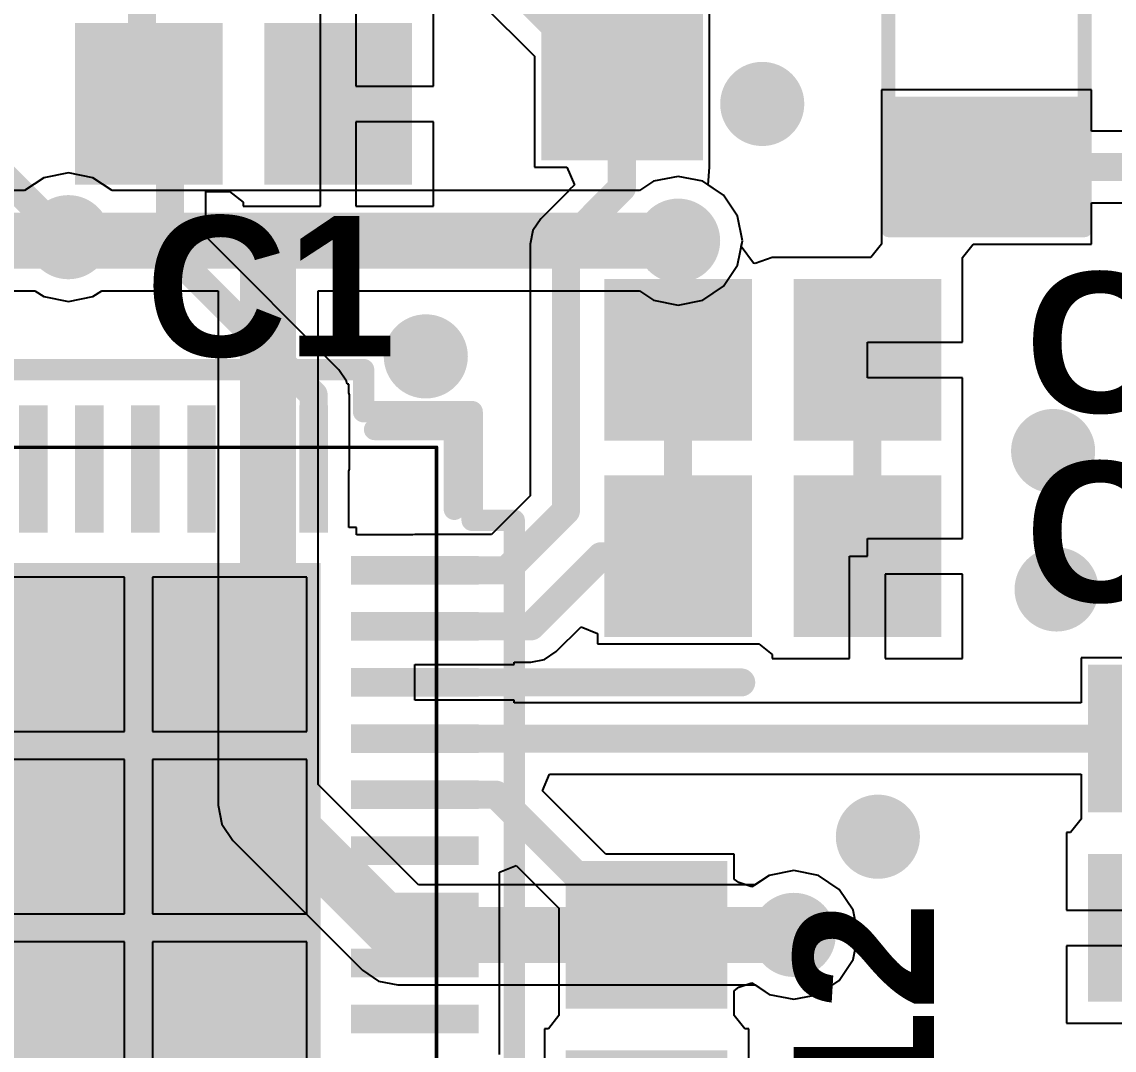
# Model space of a CAD drawing. Header units: millimetres. Extents: x -3.3 to 49.3, y -30.5 to 0.
# Drawn here: x 10.62 to 18.41, y -12.15 to -4.81 of the extents above; entities that cross this region are included whole.
import ezdxf

# ---------------------------------------------------------------- set-up
doc = ezdxf.new("R2010")
doc.units = ezdxf.units.MM
for name, color, linetype in [('BottomLayer', 5, 'Continuous'), ('Mechanical13', 56, 'Continuous'), ('Mechanical15', 56, 'Continuous'), ('TopLayer', 1, 'Continuous'), ('TopOverlay', 2, 'Continuous'), ('TopPaste', 8, 'Continuous'), ('TopSolder', 216, 'Continuous'), ('ViaHoleLayer', 16, 'Continuous')]:
    doc.layers.add(name, color=color, linetype=linetype)
doc.styles.add('Arial', font='arialbd.ttf', dxfattribs={"height": 0.2})

# ---------------------------------------------------------------- blocks, each defined once
blk = doc.blocks.new('LED_0805_7')
at = {"layer": 'TopLayer'}
for points in [[(-1.24999877, -0.60000007), (-1.24999877, 0.6000000699999999), (-0.44999783, 0.60000007), (-0.4499978299999999, -0.6000000699999999)], [(0.4500003700000001, -0.60000007), (0.4500003699999999, 0.6000000699999999), (1.25000131, 0.60000007), (1.25000131, -0.6000000699999999)]]:
    blk.add_hatch(color=1, dxfattribs=at).paths.add_polyline_path(points)
at = {"layer": 'TopPaste'}
for points in [[(-1.24999877, -0.60000007), (-1.24999877, 0.6000000699999999), (-0.44999783, 0.60000007), (-0.4499978299999999, -0.6000000699999999)], [(0.4500003700000001, -0.60000007), (0.4500003699999999, 0.6000000699999999), (1.25000131, 0.60000007), (1.25000131, -0.6000000699999999)]]:
    blk.add_hatch(color=8, dxfattribs=at).paths.add_polyline_path(points)
at = {"layer": 'TopSolder'}
for points in [[(-1.35159877, -0.7016000700000001), (-1.35159877, 0.7016000699999998), (-0.3483978300000001, 0.7016000700000001), (-0.3483978299999999, -0.7016000699999998)], [(0.3484003700000001, -0.7016000700000001), (0.3484003699999998, 0.7016000699999998), (1.35160131, 0.7016000700000001), (1.35160131, -0.7016000699999998)]]:
    blk.add_hatch(color=216, dxfattribs=at).paths.add_polyline_path(points)
at = {"layer": 'Mechanical15', "const_width": 0.0999998}
for points in [[(1.29999994, 0.7000011399999999), (-1.29999994, 0.7000011399999999)], [(-1.29999994, -0.7000011399999999), (-1.29999994, 0.7000011399999999)], [(1.29999994, -0.7000011399999999), (1.29999994, 0.7000011399999999)], [(1.29999994, -0.7000011399999999), (-1.29999994, -0.7000011399999999)]]:
    blk.add_lwpolyline(points, dxfattribs=at)
at = {"layer": 'Mechanical15', "const_width": 0.0499999}
for points in [[(-1.32499862, 0.7000011399999999, 1), (-1.27500126, 0.7000011399999999, 1)], [(-1.32499862, 0.7000011399999999, 1), (-1.27500126, 0.7000011399999999, 1)], [(1.27500126, 0.7000011399999999, 1), (1.32499862, 0.7000011399999999, 1)], [(1.27500126, 0.7000011399999999, 1), (1.32499862, 0.7000011399999999, 1)], [(-1.32499862, -0.7000011399999999, 1), (-1.27500126, -0.7000011399999999, 1)], [(-1.32499862, -0.7000011399999999, 1), (-1.27500126, -0.7000011399999999, 1)], [(1.27500126, -0.7000011399999999, 1), (1.32499862, -0.7000011399999999, 1)], [(1.27500126, -0.7000011399999999, 1), (1.32499862, -0.7000011399999999, 1)]]:
    blk.add_lwpolyline(points, format="xyb", close=True, dxfattribs=at)
blk = doc.blocks.new('C0603_12')
at = {"layer": 'TopLayer'}
for points in [[(-1.10000034, -0.4750003200000001), (-1.10000034, 0.4750003199999999), (-0.2499995, 0.4750003200000001), (-0.2499994999999999, -0.4750003199999999)], [(0.2499995, -0.4750003200000001), (0.2499994999999999, 0.4750003199999999), (1.10000034, 0.4750003200000001), (1.10000034, -0.4750003199999999)]]:
    blk.add_hatch(color=1, dxfattribs=at).paths.add_polyline_path(points)
at = {"layer": 'TopPaste'}
for points in [[(-1.10000034, -0.4750003200000001), (-1.10000034, 0.4750003199999999), (-0.2499995, 0.4750003200000001), (-0.2499994999999999, -0.4750003199999999)], [(0.2499995, -0.4750003200000001), (0.2499994999999999, 0.4750003199999999), (1.10000034, 0.4750003200000001), (1.10000034, -0.4750003199999999)]]:
    blk.add_hatch(color=8, dxfattribs=at).paths.add_polyline_path(points)
at = {"layer": 'TopSolder'}
for points in [[(-1.20160034, -0.57660032), (-1.20160034, 0.5766003199999998), (-0.1483995000000001, 0.57660032), (-0.1483994999999999, -0.5766003199999998)], [(0.1483995000000001, -0.57660032), (0.1483994999999999, 0.5766003199999998), (1.20160034, 0.57660032), (1.20160034, -0.5766003199999998)]]:
    blk.add_hatch(color=216, dxfattribs=at).paths.add_polyline_path(points)
blk = doc.blocks.new('C0603_13')
at = {"layer": 'TopLayer'}
for points in [[(-1.10000034, -0.47500032), (-1.10000034, 0.47500032), (-0.2499995, 0.47500032), (-0.2499995, -0.47500032)], [(0.2499995, -0.47500032), (0.2499995, 0.47500032), (1.10000034, 0.47500032), (1.10000034, -0.47500032)]]:
    blk.add_hatch(color=1, dxfattribs=at).paths.add_polyline_path(points)
at = {"layer": 'TopPaste'}
for points in [[(-1.10000034, -0.47500032), (-1.10000034, 0.47500032), (-0.2499995, 0.47500032), (-0.2499995, -0.47500032)], [(0.2499995, -0.47500032), (0.2499995, 0.47500032), (1.10000034, 0.47500032), (1.10000034, -0.47500032)]]:
    blk.add_hatch(color=8, dxfattribs=at).paths.add_polyline_path(points)
at = {"layer": 'TopSolder'}
for points in [[(-1.20160034, -0.5766003199999999), (-1.20160034, 0.5766003199999999), (-0.1483995, 0.5766003199999999), (-0.1483995, -0.5766003199999999)], [(0.1483995, -0.5766003199999999), (0.1483995, 0.5766003199999999), (1.20160034, 0.5766003199999999), (1.20160034, -0.5766003199999999)]]:
    blk.add_hatch(color=216, dxfattribs=at).paths.add_polyline_path(points)
blk = doc.blocks.new('VFQFN68_8X8MM_17')
at = {"layer": 'TopLayer'}
for points in [[(-3.2512, 3.2512), (3.2512, 3.2512), (3.2512, -3.2512), (-3.2512, -3.2512)], [(4.3766994, -1.09800009), (4.3766994, -1.30200019), (3.4671, -1.30200019), (3.4671, -1.09800009)], [(4.3766994, -1.49799929), (4.3766994, -1.70199939), (3.4671, -1.70199939), (3.4671, -1.49799929)], [(4.3766994, -1.89799849), (4.3766994, -2.10199859), (3.4671, -2.10199859), (3.4671, -1.89799849)], [(4.3766994, -2.29800023), (4.3766994, -2.50200033), (3.4671, -2.50200033), (3.4671, -2.29800023)], [(4.3766994, -2.69799943), (4.3766994, -2.90199953), (3.4671, -2.90199953), (3.4671, -2.69799943)], [(4.3766994, -3.09799863), (4.3766994, -3.30199873), (3.4671, -3.30199873), (3.4671, -3.09799863)], [(0.1020000499999999, -4.3766994), (-0.1020000500000001, -4.3766994), (-0.1020000499999999, -3.4671), (0.1020000500000001, -3.4671)], [(0.5019992499999999, -4.3766994), (0.2979991499999999, -4.3766994), (0.29799915, -3.4671), (0.50199925, -3.4671)], [(0.9020009899999999, -4.3766994), (0.69800089, -4.3766994), (0.69800089, -3.4671), (0.9020009899999999, -3.4671)], [(1.30200019, -4.3766994), (1.09800009, -4.3766994), (1.09800009, -3.4671), (1.30200019, -3.4671)], [(1.70199939, -4.3766994), (1.49799929, -4.3766994), (1.49799929, -3.4671), (1.70199939, -3.4671)], [(2.10199859, -4.3766994), (1.89799849, -4.3766994), (1.89799849, -3.4671), (2.10199859, -3.4671)], [(2.50200033, -4.3766994), (2.29800023, -4.3766994), (2.29800023, -3.4671), (2.50200033, -3.4671)], [(2.90199953, -4.3766994), (2.69799943, -4.3766994), (2.69799943, -3.4671), (2.90199953, -3.4671)], [(3.30199873, -4.3766994), (3.09799863, -4.3766994), (3.09799863, -3.4671), (3.30199873, -3.4671)]]:
    blk.add_hatch(color=1, dxfattribs=at).paths.add_polyline_path(points)
at = {"layer": 'TopPaste'}
for points in [[(4.3766994, -1.09800009), (4.3766994, -1.30200019), (3.4671, -1.30200019), (3.4671, -1.09800009)], [(4.3766994, -1.49799929), (4.3766994, -1.70199939), (3.4671, -1.70199939), (3.4671, -1.49799929)], [(4.3766994, -1.89799849), (4.3766994, -2.10199859), (3.4671, -2.10199859), (3.4671, -1.89799849)], [(4.3766994, -2.29800023), (4.3766994, -2.50200033), (3.4671, -2.50200033), (3.4671, -2.29800023)], [(4.3766994, -2.69799943), (4.3766994, -2.90199953), (3.4671, -2.90199953), (3.4671, -2.69799943)], [(4.3766994, -3.09799863), (4.3766994, -3.30199873), (3.4671, -3.30199873), (3.4671, -3.09799863)], [(0.1020000499999999, -4.3766994), (-0.1020000500000001, -4.3766994), (-0.1020000499999999, -3.4671), (0.1020000500000001, -3.4671)], [(0.5019992499999999, -4.3766994), (0.2979991499999999, -4.3766994), (0.29799915, -3.4671), (0.50199925, -3.4671)], [(0.9020009899999999, -4.3766994), (0.69800089, -4.3766994), (0.69800089, -3.4671), (0.9020009899999999, -3.4671)], [(1.30200019, -4.3766994), (1.09800009, -4.3766994), (1.09800009, -3.4671), (1.30200019, -3.4671)], [(1.70199939, -4.3766994), (1.49799929, -4.3766994), (1.49799929, -3.4671), (1.70199939, -3.4671)], [(2.10199859, -4.3766994), (1.89799849, -4.3766994), (1.89799849, -3.4671), (2.10199859, -3.4671)], [(2.50200033, -4.3766994), (2.29800023, -4.3766994), (2.29800023, -3.4671), (2.50200033, -3.4671)], [(2.90199953, -4.3766994), (2.69799943, -4.3766994), (2.69799943, -3.4671), (2.90199953, -3.4671)], [(3.30199873, -4.3766994), (3.09799863, -4.3766994), (3.09799863, -3.4671), (3.30199873, -3.4671)]]:
    blk.add_hatch(color=8, dxfattribs=at).paths.add_polyline_path(points)
at = {"layer": 'TopSolder'}
for points in [[(-3.2512, 3.2512), (3.2512, 3.2512), (3.2512, -3.2512), (-3.2512, -3.2512)], [(4.3766994, -1.09800009), (4.3766994, -1.30200019), (3.4671, -1.30200019), (3.4671, -1.09800009)], [(4.3766994, -1.49799929), (4.3766994, -1.70199939), (3.4671, -1.70199939), (3.4671, -1.49799929)], [(4.3766994, -1.89799849), (4.3766994, -2.10199859), (3.4671, -2.10199859), (3.4671, -1.89799849)], [(4.3766994, -2.29800023), (4.3766994, -2.50200033), (3.4671, -2.50200033), (3.4671, -2.29800023)], [(4.3766994, -2.69799943), (4.3766994, -2.90199953), (3.4671, -2.90199953), (3.4671, -2.69799943)], [(4.3766994, -3.09799863), (4.3766994, -3.30199873), (3.4671, -3.30199873), (3.4671, -3.09799863)], [(0.1020000499999999, -4.3766994), (-0.1020000500000001, -4.3766994), (-0.1020000499999999, -3.4671), (0.1020000500000001, -3.4671)], [(0.5019992499999999, -4.3766994), (0.2979991499999999, -4.3766994), (0.29799915, -3.4671), (0.50199925, -3.4671)], [(0.9020009899999999, -4.3766994), (0.69800089, -4.3766994), (0.69800089, -3.4671), (0.9020009899999999, -3.4671)], [(1.30200019, -4.3766994), (1.09800009, -4.3766994), (1.09800009, -3.4671), (1.30200019, -3.4671)], [(1.70199939, -4.3766994), (1.49799929, -4.3766994), (1.49799929, -3.4671), (1.70199939, -3.4671)], [(2.10199859, -4.3766994), (1.89799849, -4.3766994), (1.89799849, -3.4671), (2.10199859, -3.4671)], [(2.50200033, -4.3766994), (2.29800023, -4.3766994), (2.29800023, -3.4671), (2.50200033, -3.4671)], [(2.90199953, -4.3766994), (2.69799943, -4.3766994), (2.69799943, -3.4671), (2.90199953, -3.4671)], [(3.30199873, -4.3766994), (3.09799863, -4.3766994), (3.09799863, -3.4671), (3.30199873, -3.4671)]]:
    blk.add_hatch(color=216, dxfattribs=at).paths.add_polyline_path(points)
at = {"layer": 'Mechanical13', "const_width": 0.0254}
for points in [[(4.0767, 4.0767), (4.0767, -4.0767)], [(4.0767, -1.07300014), (4.0767, -1.32700014)], [(4.0767, -1.07300014), (4.0767, -1.32700014)], [(4.0767, -1.47299934), (4.0767, -1.72699934)], [(4.0767, -1.47299934), (4.0767, -1.72699934)], [(4.0767, -1.87299854), (4.0767, -2.12699854)], [(4.0767, -1.87299854), (4.0767, -2.12699854)], [(4.0767, -2.27300028), (4.0767, -2.52700028)], [(4.0767, -2.27300028), (4.0767, -2.52700028)], [(4.0767, -2.67299948), (4.0767, -2.92699948)], [(4.0767, -2.67299948), (4.0767, -2.92699948)], [(4.0767, -3.07299868), (4.0767, -3.32699868)], [(4.0767, -3.07299868), (4.0767, -3.32699868)], [(-4.0767, -4.0767), (4.0767, -4.0767)], [(3.07299868, -4.0767), (3.32699868, -4.0767)], [(3.07299868, -4.0767), (3.32699868, -4.0767)]]:
    blk.add_lwpolyline(points, dxfattribs=at)
at = {"layer": 'Mechanical13', "const_width": 0.0127}
for points in [[(4.070349999999999, -1.32700014, 1), (4.08305, -1.32700014, 1)], [(4.070349999999999, -1.32700014, 1), (4.08305, -1.32700014, 1)], [(4.070349999999999, -1.47299934, 1), (4.08305, -1.47299934, 1)], [(4.070349999999999, -1.47299934, 1), (4.08305, -1.47299934, 1)], [(4.070349999999999, -1.72699934, 1), (4.08305, -1.72699934, 1)], [(4.070349999999999, -1.72699934, 1), (4.08305, -1.72699934, 1)], [(4.070349999999999, -1.87299854, 1), (4.08305, -1.87299854, 1)], [(4.070349999999999, -1.87299854, 1), (4.08305, -1.87299854, 1)], [(4.070349999999999, -2.12699854, 1), (4.08305, -2.12699854, 1)], [(4.070349999999999, -2.12699854, 1), (4.08305, -2.12699854, 1)], [(4.070349999999999, -2.27300028, 1), (4.08305, -2.27300028, 1)], [(4.070349999999999, -2.27300028, 1), (4.08305, -2.27300028, 1)], [(4.070349999999999, -2.52700028, 1), (4.08305, -2.52700028, 1)], [(4.070349999999999, -2.52700028, 1), (4.08305, -2.52700028, 1)], [(4.070349999999999, -2.67299948, 1), (4.08305, -2.67299948, 1)], [(4.070349999999999, -2.67299948, 1), (4.08305, -2.67299948, 1)], [(4.070349999999999, -2.92699948, 1), (4.08305, -2.92699948, 1)], [(4.070349999999999, -2.92699948, 1), (4.08305, -2.92699948, 1)], [(4.070349999999999, -3.07299868, 1), (4.08305, -3.07299868, 1)], [(4.070349999999999, -3.07299868, 1), (4.08305, -3.07299868, 1)], [(4.070349999999999, -3.32699868, 1), (4.08305, -3.32699868, 1)], [(4.070349999999999, -3.32699868, 1), (4.08305, -3.32699868, 1)], [(3.06664868, -4.0767, 1), (3.07934868, -4.0767, 1)], [(3.06664868, -4.0767, 1), (3.07934868, -4.0767, 1)], [(3.32064868, -4.0767, 1), (3.33334868, -4.0767, 1)], [(3.32064868, -4.0767, 1), (3.33334868, -4.0767, 1)], [(4.070349999999999, -4.0767, 1), (4.08305, -4.0767, 1)], [(4.070349999999999, -4.0767, 1), (4.08305, -4.0767, 1)]]:
    blk.add_lwpolyline(points, format="xyb", close=True, dxfattribs=at)
at = {"layer": 'Mechanical15', "const_width": 0.1524}
for points in [[(4.6306994, 3.556), (4.6306994, -3.556)], [(4.3307, -3.556), (4.6306994, -3.556)], [(4.3307, -3.556), (4.3307, -4.3307)], [(3.556, -4.3307), (4.3307, -4.3307)], [(3.556, -4.3307), (3.556, -4.6306994)], [(-3.556, -4.6306994), (3.556, -4.6306994)]]:
    blk.add_lwpolyline(points, dxfattribs=at)
at = {"layer": 'Mechanical15', "const_width": 0.0762}
for points in [[(4.2926, -3.556, 1), (4.368799999999999, -3.556, 1)], [(4.2926, -3.556, 1), (4.368799999999999, -3.556, 1)], [(4.5925994, -3.556, 1), (4.6687994, -3.556, 1)], [(4.5925994, -3.556, 1), (4.6687994, -3.556, 1)], [(3.5179, -4.3307, 1), (3.5941, -4.3307, 1)], [(3.5179, -4.3307, 1), (3.5941, -4.3307, 1)], [(4.2926, -4.3307, 1), (4.368799999999999, -4.3307, 1)], [(4.2926, -4.3307, 1), (4.368799999999999, -4.3307, 1)], [(3.5179, -4.6306994, 1), (3.5941, -4.6306994, 1)], [(3.5179, -4.6306994, 1), (3.5941, -4.6306994, 1)]]:
    blk.add_lwpolyline(points, format="xyb", close=True, dxfattribs=at)
at = {"layer": 'TopOverlay', "const_width": 0.1524}
for points in [[(4.2037, -3.63473746), (4.2037, -4.2037)], [(3.63473746, -4.2037), (4.2037, -4.2037)]]:
    blk.add_lwpolyline(points, dxfattribs=at)
at = {"layer": 'TopOverlay', "const_width": 0.0762}
for points in [[(4.1656, -3.63473746, 1), (4.2418, -3.63473746, 1)], [(3.59663746, -4.2037, 1), (3.67283746, -4.2037, 1)], [(4.1656, -4.2037, 1), (4.2418, -4.2037, 1)], [(4.1656, -4.2037, 1), (4.2418, -4.2037, 1)]]:
    blk.add_lwpolyline(points, format="xyb", close=True, dxfattribs=at)
at = {"layer": 'TopPaste'}
for p, q in [((0.5502402, -1.8507202), (0.5502402, -0.7502398)), ((0.7502398, -0.7502398), (0.7502398, -1.8507202)), ((1.8507202, -1.8507202), (1.8507202, -0.7502398)), ((2.0507198, -0.7502398), (2.0507198, -1.8507202)), ((3.1512002, -1.8507202), (3.1512002, -0.7502398)), ((-0.5502402, -1.8507202), (0.5502402, -1.8507202)), ((0.7502398, -1.8507202), (1.8507202, -1.8507202)), ((2.0507198, -1.8507202), (3.1512002, -1.8507202)), ((0.5502402, -2.0507198), (-0.5502402, -2.0507198)), ((0.5502402, -3.1512002), (0.5502402, -2.0507198)), ((1.8507202, -2.0507198), (0.7502398, -2.0507198)), ((0.7502398, -2.0507198), (0.7502398, -3.1512002)), ((1.8507202, -3.1512002), (1.8507202, -2.0507198)), ((3.1512002, -2.0507198), (2.0507198, -2.0507198)), ((2.0507198, -2.0507198), (2.0507198, -3.1512002)), ((3.1512002, -3.1512002), (3.1512002, -2.0507198)), ((-0.5502402, -3.1512002), (0.5502402, -3.1512002)), ((0.7502398, -3.1512002), (1.8507202, -3.1512002)), ((2.0507198, -3.1512002), (3.1512002, -3.1512002))]:
    blk.add_line(p, q, dxfattribs=at)
blk = doc.blocks.new('C0603_26')
at = {"layer": 'TopLayer'}
for points in [[(-1.10000034, -0.4750003200000001), (-1.10000034, 0.4750003199999999), (-0.2499995, 0.4750003200000001), (-0.2499994999999999, -0.4750003199999999)], [(0.2499995, -0.4750003200000001), (0.2499994999999999, 0.4750003199999999), (1.10000034, 0.4750003200000001), (1.10000034, -0.4750003199999999)]]:
    blk.add_hatch(color=1, dxfattribs=at).paths.add_polyline_path(points)
at = {"layer": 'TopPaste'}
for points in [[(-1.10000034, -0.4750003200000001), (-1.10000034, 0.4750003199999999), (-0.2499995, 0.4750003200000001), (-0.2499994999999999, -0.4750003199999999)], [(0.2499995, -0.4750003200000001), (0.2499994999999999, 0.4750003199999999), (1.10000034, 0.4750003200000001), (1.10000034, -0.4750003199999999)]]:
    blk.add_hatch(color=8, dxfattribs=at).paths.add_polyline_path(points)
at = {"layer": 'TopSolder'}
for points in [[(-1.20160034, -0.57660032), (-1.20160034, 0.5766003199999998), (-0.1483995000000001, 0.57660032), (-0.1483994999999999, -0.5766003199999998)], [(0.1483995000000001, -0.57660032), (0.1483994999999999, 0.5766003199999998), (1.20160034, 0.57660032), (1.20160034, -0.5766003199999998)]]:
    blk.add_hatch(color=216, dxfattribs=at).paths.add_polyline_path(points)
blk = doc.blocks.new('C0603_31')
at = {"layer": 'TopLayer'}
for points in [[(-1.10000034, -0.4750003200000001), (-1.10000034, 0.4750003199999999), (-0.2499995, 0.4750003200000001), (-0.2499994999999999, -0.4750003199999999)], [(0.2499995, -0.4750003200000001), (0.2499994999999999, 0.4750003199999999), (1.10000034, 0.4750003200000001), (1.10000034, -0.4750003199999999)]]:
    blk.add_hatch(color=1, dxfattribs=at).paths.add_polyline_path(points)
at = {"layer": 'TopPaste'}
for points in [[(-1.10000034, -0.4750003200000001), (-1.10000034, 0.4750003199999999), (-0.2499995, 0.4750003200000001), (-0.2499994999999999, -0.4750003199999999)], [(0.2499995, -0.4750003200000001), (0.2499994999999999, 0.4750003199999999), (1.10000034, 0.4750003200000001), (1.10000034, -0.4750003199999999)]]:
    blk.add_hatch(color=8, dxfattribs=at).paths.add_polyline_path(points)
at = {"layer": 'TopSolder'}
for points in [[(-1.20160034, -0.57660032), (-1.20160034, 0.5766003199999998), (-0.1483995000000001, 0.57660032), (-0.1483994999999999, -0.5766003199999998)], [(0.1483995000000001, -0.57660032), (0.1483994999999999, 0.5766003199999998), (1.20160034, 0.57660032), (1.20160034, -0.5766003199999998)]]:
    blk.add_hatch(color=216, dxfattribs=at).paths.add_polyline_path(points)
blk = doc.blocks.new('C0603_34')
at = {"layer": 'TopLayer'}
for points in [[(-1.10000034, -0.47500032), (-1.10000034, 0.47500032), (-0.2499995, 0.47500032), (-0.2499995, -0.47500032)], [(0.2499995, -0.47500032), (0.2499995, 0.47500032), (1.10000034, 0.47500032), (1.10000034, -0.47500032)]]:
    blk.add_hatch(color=1, dxfattribs=at).paths.add_polyline_path(points)
at = {"layer": 'TopPaste'}
for points in [[(-1.10000034, -0.47500032), (-1.10000034, 0.47500032), (-0.2499995, 0.47500032), (-0.2499995, -0.47500032)], [(0.2499995, -0.47500032), (0.2499995, 0.47500032), (1.10000034, 0.47500032), (1.10000034, -0.47500032)]]:
    blk.add_hatch(color=8, dxfattribs=at).paths.add_polyline_path(points)
at = {"layer": 'TopSolder'}
for points in [[(-1.20160034, -0.5766003199999999), (-1.20160034, 0.5766003199999999), (-0.1483995, 0.5766003199999999), (-0.1483995, -0.5766003199999999)], [(0.1483995, -0.5766003199999999), (0.1483995, 0.5766003199999999), (1.20160034, 0.5766003199999999), (1.20160034, -0.5766003199999999)]]:
    blk.add_hatch(color=216, dxfattribs=at).paths.add_polyline_path(points)
blk = doc.blocks.new('C0603_35')
at = {"layer": 'TopLayer'}
for points in [[(-1.10000034, -0.47500032), (-1.10000034, 0.47500032), (-0.2499995, 0.47500032), (-0.2499995, -0.47500032)], [(0.2499995, -0.47500032), (0.2499995, 0.47500032), (1.10000034, 0.47500032), (1.10000034, -0.47500032)]]:
    blk.add_hatch(color=1, dxfattribs=at).paths.add_polyline_path(points)
at = {"layer": 'TopPaste'}
for points in [[(-1.10000034, -0.47500032), (-1.10000034, 0.47500032), (-0.2499995, 0.47500032), (-0.2499995, -0.47500032)], [(0.2499995, -0.47500032), (0.2499995, 0.47500032), (1.10000034, 0.47500032), (1.10000034, -0.47500032)]]:
    blk.add_hatch(color=8, dxfattribs=at).paths.add_polyline_path(points)
at = {"layer": 'TopSolder'}
for points in [[(-1.20160034, -0.5766003199999999), (-1.20160034, 0.5766003199999999), (-0.1483995, 0.5766003199999999), (-0.1483995, -0.5766003199999999)], [(0.1483995, -0.5766003199999999), (0.1483995, 0.5766003199999999), (1.20160034, 0.5766003199999999), (1.20160034, -0.5766003199999999)]]:
    blk.add_hatch(color=216, dxfattribs=at).paths.add_polyline_path(points)

msp = doc.modelspace()

# ---------------------------------------------------------------- hatches: boundary and pattern name
at = {"layer": 'BottomLayer'}
h = msp.add_hatch(color=5, dxfattribs=at)
edge = h.paths.add_edge_path()
edge.add_arc((15.90000122, -5.39999936), 0.2999994, 0, 360)
h = msp.add_hatch(color=5, dxfattribs=at)
edge = h.paths.add_edge_path()
edge.add_arc((10.95000096, -6.35), 0.2999994, 0, 360)
h = msp.add_hatch(color=5, dxfattribs=at)
edge = h.paths.add_edge_path()
edge.add_arc((15.29999988, -6.37500122), 0.2999994, 0, 360)
h = msp.add_hatch(color=5, dxfattribs=at)
edge = h.paths.add_edge_path()
edge.add_arc((13.50000094, -7.20000084), 0.2999994, 0, 360)
h = msp.add_hatch(color=5, dxfattribs=at)
edge = h.paths.add_edge_path()
edge.add_arc((17.97500088, -7.87500076), 0.2999994, 0, 360)
h = msp.add_hatch(color=5, dxfattribs=at)
edge = h.paths.add_edge_path()
edge.add_arc((17.99996908, -8.861999039999999), 0.2999994, 0, 360)
h = msp.add_hatch(color=5, dxfattribs=at)
edge = h.paths.add_edge_path()
edge.add_arc((11.49999986, -9.924999199999998), 0.2999994, 0, 360)
h = msp.add_hatch(color=5, dxfattribs=at)
edge = h.paths.add_edge_path()
edge.add_arc((16.72500084, -10.62500034), 0.2999994, 0, 360)
h = msp.add_hatch(color=5, dxfattribs=at)
edge = h.paths.add_edge_path()
edge.add_arc((16.1249995, -11.32499894), 0.2999994, 0, 360)
at = {"layer": 'TopLayer'}
h = msp.add_hatch(color=1, dxfattribs=at)
edge = h.paths.add_edge_path()
edge.add_arc((15.90000122, -5.39999936), 0.2999994, 0, 360)
h = msp.add_hatch(color=1, dxfattribs=at)
edge = h.paths.add_edge_path()
edge.add_arc((10.95000096, -6.35), 0.2999994, 0, 360)
h = msp.add_hatch(color=1, dxfattribs=at)
edge = h.paths.add_edge_path()
edge.add_arc((15.29999988, -6.37500122), 0.2999994, 0, 360)
h = msp.add_hatch(color=1, dxfattribs=at)
edge = h.paths.add_edge_path()
edge.add_arc((13.50000094, -7.20000084), 0.2999994, 0, 360)
h = msp.add_hatch(color=1, dxfattribs=at)
edge = h.paths.add_edge_path()
edge.add_arc((17.97500088, -7.87500076), 0.2999994, 0, 360)
h = msp.add_hatch(color=1, dxfattribs=at)
edge = h.paths.add_edge_path()
edge.add_arc((17.99996908, -8.861999039999999), 0.2999994, 0, 360)
h = msp.add_hatch(color=1, dxfattribs=at)
edge = h.paths.add_edge_path()
edge.add_arc((11.49999986, -9.924999199999998), 0.2999994, 0, 360)
h = msp.add_hatch(color=1, dxfattribs=at)
edge = h.paths.add_edge_path()
edge.add_arc((16.72500084, -10.62500034), 0.2999994, 0, 360)
h = msp.add_hatch(color=1, dxfattribs=at)
edge = h.paths.add_edge_path()
edge.add_arc((16.1249995, -11.32499894), 0.2999994, 0, 360)
at = {"layer": 'ViaHoleLayer'}
h = msp.add_hatch(color=16, dxfattribs=at)
edge = h.paths.add_edge_path()
edge.add_arc((15.90000122, -5.39999936), 0.1499997, 0, 360)
h = msp.add_hatch(color=16, dxfattribs=at)
edge = h.paths.add_edge_path()
edge.add_arc((10.95000096, -6.35), 0.1499997, 0, 360)
h = msp.add_hatch(color=16, dxfattribs=at)
edge = h.paths.add_edge_path()
edge.add_arc((15.29999988, -6.37500122), 0.1499997, 0, 360)
h = msp.add_hatch(color=16, dxfattribs=at)
edge = h.paths.add_edge_path()
edge.add_arc((13.50000094, -7.20000084), 0.1499997, 0, 360)
h = msp.add_hatch(color=16, dxfattribs=at)
edge = h.paths.add_edge_path()
edge.add_arc((17.97500088, -7.87500076), 0.1499997, 0, 360)
h = msp.add_hatch(color=16, dxfattribs=at)
edge = h.paths.add_edge_path()
edge.add_arc((17.99996908, -8.861999039999999), 0.1499997, 0, 360)
h = msp.add_hatch(color=16, dxfattribs=at)
edge = h.paths.add_edge_path()
edge.add_arc((11.49999986, -9.924999199999998), 0.1499997, 0, 360)
h = msp.add_hatch(color=16, dxfattribs=at)
edge = h.paths.add_edge_path()
edge.add_arc((16.72500084, -10.62500034), 0.1499997, 0, 360)
h = msp.add_hatch(color=16, dxfattribs=at)
edge = h.paths.add_edge_path()
edge.add_arc((16.1249995, -11.32499894), 0.1499997, 0, 360)

# ---------------------------------------------------------------- linework, layer by layer
at = {"layer": 'BottomLayer'}
for p, q in [((10.95000096, -5.891184559999999), (10.77442092, -5.92610956)), ((11.125581, -5.92610956), (10.95000096, -5.891184559999999)), ((15.29999988, -5.91618578), (15.12441984, -5.95111078)), ((15.47557992, -5.95111078), (15.29999988, -5.91618578)), ((10.77442092, -5.92610956), (10.6366818, -6.01814392)), ((11.26332012, -6.01814392), (11.125581, -5.92610956)), ((15.12441984, -5.95111078), (15.02409746, -6.01814392)), ((15.62443154, -6.05056956), (15.47557992, -5.95111078)), ((10.6366818, -6.01814392), (4.581857739999999, -6.01814392)), ((15.02409746, -6.01814392), (11.26332012, -6.01814392)), ((15.72389032, -6.19942118), (15.62443154, -6.05056956)), ((15.75881532, -6.37500122), (15.72389032, -6.19942118)), ((15.72389032, -6.55058126), (15.75881532, -6.37500122)), ((15.62443154, -6.699432880000001), (15.72389032, -6.55058126)), ((15.47557992, -6.79889166), (15.62443154, -6.699432880000001)), ((4.60685642, -6.731858519999999), (10.71151528, -6.731858519999999)), ((10.71151528, -6.731858519999999), (10.77442092, -6.77389044)), ((10.77442092, -6.77389044), (10.95000096, -6.80881544)), ((10.95000096, -6.80881544), (11.125581, -6.77389044)), ((11.125581, -6.77389044), (11.18848664, -6.731858519999999)), ((11.18848664, -6.731858519999999), (12.01814208, -6.731858519999999)), ((12.01814208, -6.731858519999999), (12.01814208, -10.39999952)), ((12.73185668, -10.25218422), (12.73185668, -6.731858519999999)), ((12.73185668, -6.731858519999999), (15.02409746, -6.731858519999999)), ((15.02409746, -6.731858519999999), (15.12441984, -6.79889166)), ((15.12441984, -6.79889166), (15.29999988, -6.83381666)), ((15.29999988, -6.83381666), (15.47557992, -6.79889166)), ((13.4478141, -10.96814164), (12.73185668, -10.25218422)), ((12.01814208, -10.39999952), (12.04530738, -10.53656262)), ((12.04530738, -10.53656262), (12.12266308, -10.65233582)), ((12.12266308, -10.65233582), (13.0476625, -11.57733524)), ((15.94941946, -10.9011085), (15.84909708, -10.96814164)), ((16.1249995, -10.8661835), (15.94941946, -10.9011085)), ((16.30057954, -10.9011085), (16.1249995, -10.8661835)), ((16.44943116, -11.00056728), (16.30057954, -10.9011085)), ((15.84909708, -10.96814164), (13.4478141, -10.96814164)), ((16.54888994, -11.1494189), (16.44943116, -11.00056728)), ((16.58381494, -11.32499894), (16.54888994, -11.1494189)), ((16.54888994, -11.50057898), (16.58381494, -11.32499894)), ((16.44943116, -11.6494306), (16.54888994, -11.50057898)), ((13.0476625, -11.57733524), (13.1634357, -11.65469094)), ((13.1634357, -11.65469094), (13.2999988, -11.68185624)), ((13.2999988, -11.68185624), (15.84909708, -11.68185624)), ((15.84909708, -11.68185624), (15.94941946, -11.74888938)), ((16.30057954, -11.74888938), (16.44943116, -11.6494306)), ((15.94941946, -11.74888938), (16.1249995, -11.78381438)), ((16.1249995, -11.78381438), (16.30057954, -11.74888938))]:
    msp.add_line(p, q, dxfattribs=at)
at = {"layer": 'BottomLayer', "const_width": 0.3999992}
for points in [[(4.24999912, -6.37500122), (12.4000006, -6.37500122)], [(12.37499938, -6.40000244), (12.4000006, -6.37500122)], [(12.37499938, -10.39999952), (12.37499938, -6.40000244)], [(12.4000006, -6.37500122), (15.29999988, -6.37500122)], [(12.37499938, -10.39999952), (13.2999988, -11.32499894)], [(13.2999988, -11.32499894), (16.1249995, -11.32499894)]]:
    msp.add_lwpolyline(points, dxfattribs=at)
at = {"layer": 'BottomLayer', "const_width": 0.1999996}
for points in [[(12.27499958, -6.40000244, 1), (12.47499918, -6.40000244, 1)], [(12.27499958, -6.40000244, 1), (12.47499918, -6.40000244, 1)], [(12.3000008, -6.37500122, 1), (12.5000004, -6.37500122, 1)], [(12.3000008, -6.37500122, 1), (12.5000004, -6.37500122, 1)], [(12.3000008, -6.37500122, 1), (12.5000004, -6.37500122, 1)], [(15.20000008, -6.37500122, 1), (15.39999968, -6.37500122, 1)], [(12.27499958, -10.39999952, 1), (12.47499918, -10.39999952, 1)], [(12.27499958, -10.39999952, 1), (12.47499918, -10.39999952, 1)], [(13.199999, -11.32499894, 1), (13.3999986, -11.32499894, 1)], [(13.199999, -11.32499894, 1), (13.3999986, -11.32499894, 1)], [(16.0249997, -11.32499894, 1), (16.2249993, -11.32499894, 1)]]:
    msp.add_lwpolyline(points, format="xyb", close=True, dxfattribs=at)
at = {"layer": 'TopLayer'}
for p, q in [((12.74800346, -5.399996819999999), (12.74800346, -4.67099904)), ((13.00200346, -4.67099904), (13.00200346, -5.27299682)), ((13.55400134, -5.27299682), (13.55400134, -4.67099904)), ((13.8947652, -4.680242099999999), (14.27500066, -5.06047756)), ((15.5250007, -5.84999592), (15.5250007, -4.7000033)), ((14.27500066, -5.06047756), (14.27500066, -5.850001)), ((13.00200346, -5.27299682), (13.55400134, -5.27299682)), ((18.24999906, -5.300002099999999), (16.75000206, -5.300002099999999)), ((16.75000206, -5.300002099999999), (16.75000206, -6.368996660000001)), ((18.24999906, -5.59510438), (18.24999906, -5.300002099999999)), ((12.74800346, -6.12899968), (12.74800346, -5.399996819999999)), ((13.55400134, -5.52699682), (13.00200346, -5.52699682)), ((13.00200346, -5.52699682), (13.00200346, -6.12899968)), ((13.55400134, -6.12899968), (13.55400134, -5.52699682)), ((18.62499958, -5.59510438), (18.24999906, -5.59510438)), ((14.27500066, -5.850001), (14.50710078, -5.850001)), ((14.50710078, -5.850001), (14.55970672, -5.977001)), ((15.51432762, -5.977001), (15.52500324, -5.850001)), ((15.52500578, -5.849998459999999), (15.5250007, -5.84999592)), ((15.52500324, -5.850001), (15.52500578, -5.849998459999999)), ((14.55970672, -5.977001), (14.5190591, -6.01765116)), ((15.62443154, -6.05056956), (15.51432762, -5.977001)), ((11.92989486, -6.344417079999999), (11.92989486, -6.02499938)), ((11.92989486, -6.02499938), (12.06899796, -6.02499938)), ((12.06899796, -6.02499938), (12.1000012, -6.025001919999999)), ((12.1000012, -6.025001919999999), (12.1960005, -6.09984302)), ((14.51339744, -6.026124599999999), (14.31976054, -6.2197615)), ((14.5190591, -6.01765116), (14.51339744, -6.026124599999999)), ((15.72389032, -6.19942118), (15.62443154, -6.05056956)), ((12.1960005, -6.09984302), (12.1960005, -6.12899968)), ((12.1960005, -6.12899968), (12.74800346, -6.12899968)), ((13.00200346, -6.12899968), (13.55400134, -6.12899968)), ((18.24999906, -6.399999899999999), (18.24999906, -6.104897619999999)), ((18.24999906, -6.104897619999999), (18.62499958, -6.104897619999999)), ((14.31976054, -6.2197615), (14.26450538, -6.30245374)), ((15.75881532, -6.37500122), (15.72389032, -6.19942118)), ((14.26450538, -6.30245374), (14.24510232, -6.399999899999999)), ((12.88023586, -7.294758079999999), (11.92989486, -6.344417079999999)), ((15.7507432, -6.41558026), (15.75881532, -6.37500122)), ((16.75000206, -6.368996660000001), (16.74999952, -6.399999899999999)), ((14.24510232, -6.399999899999999), (14.24510232, -8.19441846)), ((15.83812174, -6.53632932), (15.7507432, -6.41558026)), ((16.74999952, -6.399999899999999), (16.67515842, -6.495999199999999)), ((17.32900014, -6.495999199999999), (17.40384124, -6.399999899999999)), ((17.40384124, -6.399999899999999), (18.24999906, -6.399999899999999)), ((15.8491936, -6.537706), (15.83812174, -6.53632932)), ((15.9709993, -6.495996659999999), (15.8491936, -6.537706)), ((15.9709993, -6.495999199999999), (15.9709993, -6.495996659999999)), ((16.67515842, -6.495999199999999), (15.9709993, -6.495999199999999)), ((17.3289976, -6.52700244), (17.32900014, -6.495999199999999)), ((17.3289976, -7.097999519999999), (17.3289976, -6.52700244)), ((16.64999718, -7.35199952), (16.64999718, -7.097999519999999)), ((16.64999718, -7.097999519999999), (17.3289976, -7.097999519999999)), ((12.93549102, -7.377450319999999), (12.88023586, -7.294758079999999)), ((12.93963884, -7.39830118), (12.93549102, -7.377450319999999)), ((12.95199594, -7.39830118), (12.93963884, -7.39830118)), ((12.95199594, -7.46042704), (12.95199594, -7.39830118)), ((17.3289976, -7.35199952), (16.64999718, -7.35199952)), ((17.3289976, -7.953999839999999), (17.3289976, -7.35199952)), ((12.95489408, -7.474996479999999), (12.95199594, -7.46042704)), ((12.95489408, -8.00310058), (12.95489408, -7.474996479999999)), ((12.95199594, -8.017670019999999), (12.95489408, -8.00310058)), ((12.95199594, -8.41980028), (12.95199594, -8.017670019999999)), ((17.3289976, -8.49799672), (17.3289976, -7.953999839999999)), ((14.24510232, -8.19441846), (13.96941834, -8.47010498)), ((13.00519878, -8.41980028), (12.95199594, -8.41980028)), ((13.00519878, -8.47300312), (13.00519878, -8.41980028)), ((13.40732904, -8.47300312), (13.00519878, -8.47300312)), ((13.42189848, -8.47010498), (13.40732904, -8.47300312)), ((13.96941834, -8.47010498), (13.42189848, -8.47010498)), ((16.64999972, -8.62499672), (16.64999972, -8.49799672)), ((16.64999972, -8.49799672), (17.3289976, -8.49799672)), ((16.52299972, -9.353999579999998), (16.52299972, -8.62499672)), ((16.52299972, -8.62499672), (16.64999972, -8.62499672)), ((17.3289976, -8.75199672), (16.77699972, -8.75199672)), ((16.77699972, -8.75199672), (16.77699972, -9.353999579999998)), ((17.3289976, -9.353999579999998), (17.3289976, -8.75199672)), ((14.43023784, -9.305239199999999), (14.60766446, -9.12781512)), ((14.60766446, -9.12781512), (14.72499722, -9.17641548)), ((14.72499722, -9.17641548), (14.72499722, -9.249999279999999)), ((14.72499722, -9.249999279999999), (15.84399422, -9.249999279999999)), ((15.84399422, -9.249999279999999), (15.87499746, -9.25000182)), ((15.87499746, -9.25000182), (15.97099676, -9.32484292)), ((14.3475456, -9.360494359999999), (14.43023784, -9.305239199999999)), ((15.97099676, -9.32484292), (15.97099676, -9.353999579999998)), ((19.42499798, -9.34999908), (18.17500048, -9.34999908)), ((18.17500048, -9.34999908), (18.17500048, -9.67010512)), ((13.42189594, -9.65200254), (13.42189594, -9.39800254)), ((13.42189594, -9.39800254), (14.13069818, -9.39800254)), ((14.13069818, -9.39800254), (14.13069818, -9.379897419999999)), ((14.13069818, -9.379897419999999), (14.24999944, -9.379897419999999)), ((14.24999944, -9.379897419999999), (14.3475456, -9.360494359999999)), ((15.97099676, -9.353999579999998), (16.52299972, -9.353999579999998)), ((16.77699972, -9.353999579999998), (17.3289976, -9.353999579999998)), ((14.13069818, -9.65200254), (13.42189594, -9.65200254)), ((14.13069818, -9.67010512), (14.13069818, -9.65200254)), ((18.17500048, -9.67010512), (14.13069818, -9.67010512)), ((14.332712, -10.29723112), (14.38131236, -10.17989836)), ((14.38131236, -10.17989836), (18.17500048, -10.17989836)), ((18.17500048, -10.17989836), (18.17500048, -10.46899608)), ((14.7854797, -10.74999882), (14.332712, -10.29723112)), ((18.17499794, -10.49999932), (18.10015684, -10.59599862)), ((18.17500048, -10.46899608), (18.17499794, -10.49999932)), ((18.10015684, -10.59599862), (18.07100018, -10.59599862)), ((18.07100018, -10.59599862), (18.07100018, -11.14799904)), ((15.69999908, -10.74999882), (14.7854797, -10.74999882)), ((15.69999908, -10.9266482), (15.69999908, -10.74999882)), ((14.02669788, -10.8781088), (14.14403064, -10.82950844)), ((14.14403064, -10.82950844), (14.44999904, -11.13547684)), ((14.02669788, -12.17699876), (14.02669788, -10.8781088)), ((15.94941946, -10.9011085), (15.82699908, -10.98290666)), ((16.1249995, -10.8661835), (15.94941946, -10.9011085)), ((16.30057954, -10.9011085), (16.1249995, -10.8661835)), ((16.44943116, -11.00056728), (16.30057954, -10.9011085)), ((15.73340262, -10.95119984), (15.69999908, -10.9266482)), ((15.82699908, -10.98290666), (15.73340262, -10.95119984)), ((16.54888994, -11.1494189), (16.44943116, -11.00056728)), ((14.44999904, -11.13547684), (14.44999904, -11.86899582)), ((16.58381494, -11.32499894), (16.54888994, -11.1494189)), ((18.07100018, -11.14799904), (19.52900082, -11.14799904)), ((16.54888994, -11.50057898), (16.58381494, -11.32499894)), ((18.6730005, -11.40199904), (18.07100018, -11.40199904)), ((18.07100018, -11.40199904), (18.07100018, -11.95399946)), ((16.44943116, -11.6494306), (16.54888994, -11.50057898)), ((15.73340262, -11.69879804), (15.82699908, -11.66709122)), ((15.82699908, -11.66709122), (15.94941946, -11.74888938)), ((16.30057954, -11.74888938), (16.44943116, -11.6494306)), ((15.69999908, -11.72334968), (15.73340262, -11.69879804)), ((15.69999908, -11.86899582), (15.69999908, -11.72334968)), ((15.94941946, -11.74888938), (16.1249995, -11.78381438)), ((16.1249995, -11.78381438), (16.30057954, -11.74888938)), ((14.4499965, -11.89999906), (14.3751554, -11.99599836)), ((14.44999904, -11.86899582), (14.4499965, -11.89999906)), ((15.70000162, -11.89999906), (15.69999908, -11.86899582)), ((15.77484272, -11.99599836), (15.70000162, -11.89999906)), ((14.3751554, -11.99599836), (14.34599874, -11.99599836)), ((14.34599874, -11.99599836), (14.34599874, -12.54799878)), ((15.80399938, -11.99599836), (15.77484272, -11.99599836)), ((15.80399938, -12.54799878), (15.80399938, -11.99599836)), ((18.07100018, -11.95399946), (18.6730005, -11.95399946))]:
    msp.add_line(p, q, dxfattribs=at)
at = {"layer": 'TopLayer', "const_width": 0.1999996}
for points in [[(11.47500372, -5.600004039999999), (11.47500372, -3.80000256)], [(14.0750036, -4.5000037), (14.89859352, -5.32359362)], [(14.89859352, -5.998593539999999), (14.89859352, -5.32359362)], [(10.05000022, -5.475000479999999), (10.92499974, -6.35)], [(11.47500372, -5.600004039999999), (11.67499824, -5.79999856)], [(11.67499824, -6.44999726), (11.67499824, -5.79999856)], [(17.50000056, -5.850001), (19.07499868, -5.850001)], [(14.6992975, -6.197889559999999), (14.89859352, -5.998593539999999)], [(14.49999894, -6.399999899999999), (14.6992975, -6.20070134)], [(14.6992975, -6.20070134), (14.6992975, -6.197889559999999)], [(10.92499974, -6.35), (10.95000096, -6.35)], [(14.49999894, -8.300001179999999), (14.49999894, -6.399999899999999)], [(15.29999734, -6.375003759999999), (15.29999988, -6.37500122)], [(15.29999734, -7.22499952), (15.29999734, -6.375003759999999)], [(11.67499824, -6.44999726), (12.69999746, -7.474996479999999)], [(15.29999734, -8.62499926), (15.29999734, -7.22499952)], [(16.64999718, -8.62499926), (16.64999718, -7.22499952)], [(12.69999746, -8.00310058), (12.69999746, -7.474996479999999)], [(14.07499852, -8.725001599999999), (14.49999894, -8.300001179999999)], [(14.24999944, -9.1250008), (14.75000098, -8.62499926)], [(14.75000098, -8.62499926), (15.29999734, -8.62499926)], [(13.42189848, -8.725001599999999), (14.07499852, -8.725001599999999)], [(13.42189848, -9.1250008), (14.24999944, -9.1250008)], [(13.42189848, -9.524999999999999), (15.74999644, -9.524999999999999)], [(13.42189848, -9.925001739999999), (18.79999796, -9.925001739999999)], [(13.42189848, -10.32500094), (14.00000248, -10.32500094)], [(14.00000248, -10.32500094), (15.02499916, -11.34999762)], [(15.02499916, -11.37499884), (15.02499916, -11.34999762)], [(15.02499916, -11.37499884), (15.15000018, -11.49999986)], [(15.07499906, -11.32499894), (16.1249995, -11.32499894)]]:
    msp.add_lwpolyline(points, dxfattribs=at)
at = {"layer": 'TopLayer', "const_width": 0.0999998}
for points in [[(14.84859362, -5.32359362, 1), (14.94859342, -5.32359362, 1)], [(14.84859362, -5.32359362, 1), (14.94859342, -5.32359362, 1)], [(11.42500382, -5.600004039999999, 1), (11.52500362, -5.600004039999999, 1)], [(11.42500382, -5.600004039999999, 1), (11.52500362, -5.600004039999999, 1)], [(11.62499834, -5.79999856, 1), (11.72499814, -5.79999856, 1)], [(11.62499834, -5.79999856, 1), (11.72499814, -5.79999856, 1)], [(17.45000066, -5.850001, 1), (17.55000046, -5.850001, 1)], [(14.84859362, -5.998593539999999, 1), (14.94859342, -5.998593539999999, 1)], [(14.84859362, -5.998593539999999, 1), (14.94859342, -5.998593539999999, 1)], [(14.6492976, -6.197889559999999, 1), (14.7492974, -6.197889559999999, 1)], [(14.6492976, -6.197889559999999, 1), (14.7492974, -6.197889559999999, 1)], [(14.6492976, -6.20070134, 1), (14.7492974, -6.20070134, 1)], [(14.6492976, -6.20070134, 1), (14.7492974, -6.20070134, 1)], [(10.87499984, -6.35, 1), (10.97499964, -6.35, 1)], [(10.87499984, -6.35, 1), (10.97499964, -6.35, 1)], [(10.90000106, -6.35, 1), (11.00000086, -6.35, 1)], [(14.44999904, -6.399999899999999, 1), (14.54999884, -6.399999899999999, 1)], [(14.44999904, -6.399999899999999, 1), (14.54999884, -6.399999899999999, 1)], [(15.24999744, -6.375003759999999, 1), (15.34999724, -6.375003759999999, 1)], [(15.24999744, -6.375003759999999, 1), (15.34999724, -6.375003759999999, 1)], [(15.24999998, -6.37500122, 1), (15.34999978, -6.37500122, 1)], [(11.62499834, -6.44999726, 1), (11.72499814, -6.44999726, 1)], [(11.62499834, -6.44999726, 1), (11.72499814, -6.44999726, 1)], [(15.24999744, -7.22499952, 1), (15.34999724, -7.22499952, 1)], [(15.24999744, -7.22499952, 1), (15.34999724, -7.22499952, 1)], [(16.59999728, -7.22499952, 1), (16.69999708, -7.22499952, 1)], [(12.64999756, -7.474996479999999, 1), (12.74999736, -7.474996479999999, 1)], [(12.64999756, -7.474996479999999, 1), (12.74999736, -7.474996479999999, 1)], [(12.64999756, -8.00310058, 1), (12.74999736, -8.00310058, 1)], [(14.44999904, -8.300001179999999, 1), (14.54999884, -8.300001179999999, 1)], [(14.44999904, -8.300001179999999, 1), (14.54999884, -8.300001179999999, 1)], [(14.70000108, -8.62499926, 1), (14.80000088, -8.62499926, 1)], [(14.70000108, -8.62499926, 1), (14.80000088, -8.62499926, 1)], [(15.24999744, -8.62499926, 1), (15.34999724, -8.62499926, 1)], [(15.24999744, -8.62499926, 1), (15.34999724, -8.62499926, 1)], [(16.59999728, -8.62499926, 1), (16.69999708, -8.62499926, 1)], [(13.37189858, -8.725001599999999, 1), (13.47189838, -8.725001599999999, 1)], [(14.02499862, -8.725001599999999, 1), (14.12499842, -8.725001599999999, 1)], [(14.02499862, -8.725001599999999, 1), (14.12499842, -8.725001599999999, 1)], [(13.37189858, -9.1250008, 1), (13.47189838, -9.1250008, 1)], [(14.19999954, -9.1250008, 1), (14.29999934, -9.1250008, 1)], [(14.19999954, -9.1250008, 1), (14.29999934, -9.1250008, 1)], [(13.37189858, -9.524999999999999, 1), (13.47189838, -9.524999999999999, 1)], [(15.69999654, -9.524999999999999, 1), (15.79999634, -9.524999999999999, 1)], [(13.37189858, -9.925001739999999, 1), (13.47189838, -9.925001739999999, 1)], [(13.37189858, -10.32500094, 1), (13.47189838, -10.32500094, 1)], [(13.95000258, -10.32500094, 1), (14.05000238, -10.32500094, 1)], [(13.95000258, -10.32500094, 1), (14.05000238, -10.32500094, 1)], [(14.97499926, -11.34999762, 1), (15.07499906, -11.34999762, 1)], [(14.97499926, -11.34999762, 1), (15.07499906, -11.34999762, 1)], [(14.97499926, -11.37499884, 1), (15.07499906, -11.37499884, 1)], [(14.97499926, -11.37499884, 1), (15.07499906, -11.37499884, 1)], [(15.02499916, -11.32499894, 1), (15.12499896, -11.32499894, 1)], [(16.0749996, -11.32499894, 1), (16.1749994, -11.32499894, 1)], [(15.10000028, -11.49999986, 1), (15.20000008, -11.49999986, 1)]]:
    msp.add_lwpolyline(points, format="xyb", close=True, dxfattribs=at)

# ---------------------------------------------------------------- block references
for name, p, rotation in [('C0603_12', (14.90000068, -4.60000096), 270), ('LED_0805_7', (17.50000056, -5.00000016), 270), ('C0603_13', (12.200001, -5.39999936), 180), ('VFQFN68_8X8MM_17', (9.49999878, -11.92500028), 90), ('C0603_26', (18.8000005, -10.59999912), 270), ('C0603_31', (15.07499906, -11.99999886), 270)]:
    msp.add_blockref(name, p, dxfattribs=dict(rotation=rotation))
for name, p in [('C0603_34', (15.97499726, -7.22499952)), ('C0603_35', (15.97499726, -8.62499926))]:
    msp.add_blockref(name, p)

# ---------------------------------------------------------------- texts
at = {"layer": 'TopOverlay', "style": 'Arial'}
for s, p in [('C1', (11.49999986, -7.20000084)), ('C15', (17.77499874, -7.600000039999999)), ('C17', (17.77499874, -8.94999988))]:
    msp.add_text(s, height=1.00000054, dxfattribs=at).set_placement(p)
msp.add_text('C12', height=1.00000054, rotation=90, dxfattribs=at).set_placement((17.12500004, -13.65000064))

doc.saveas('drawing.dxf')
